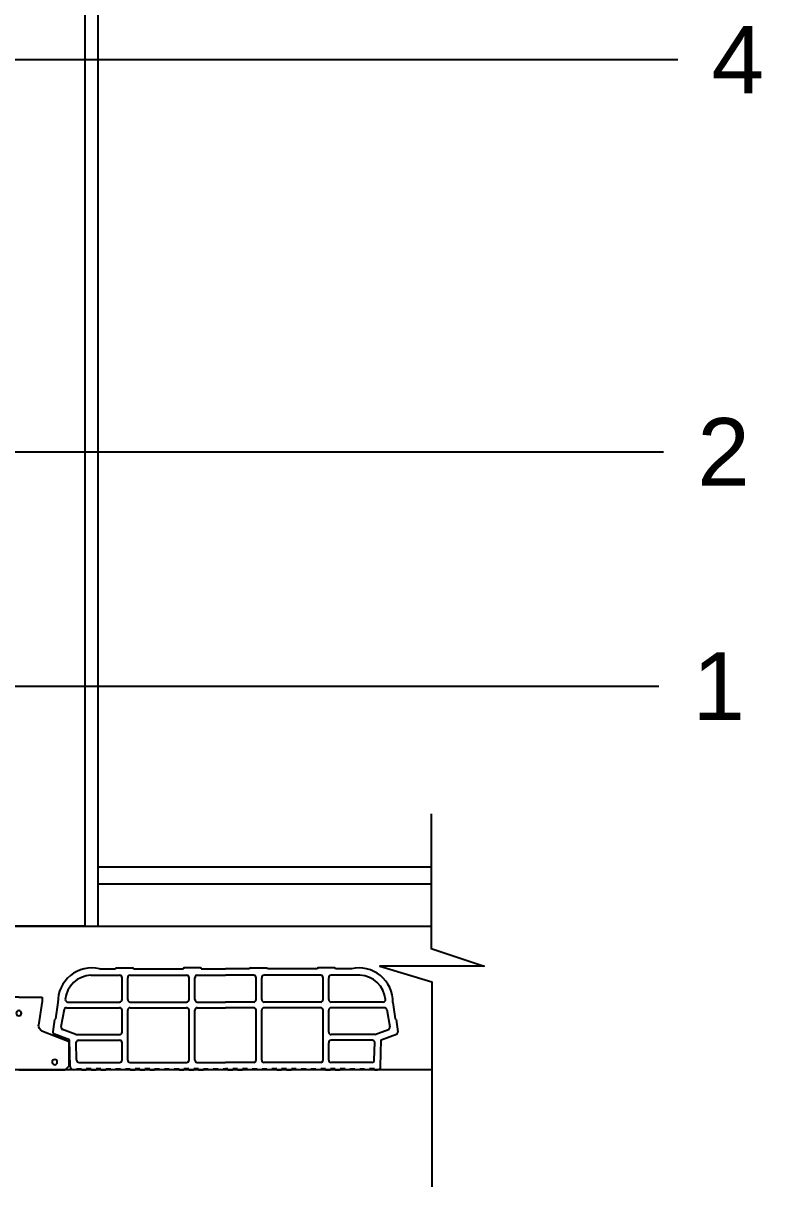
# Model space of a CAD drawing. Header units: metres. Extents: x 198 to 412, y -54 to 17.
# Drawn here: x 261.188 to 262.064, y -8.795 to -7.418 of the extents above; entities that cross this region are included whole.
import ezdxf
from ezdxf import colors
from ezdxf.entities.mleader import LeaderData, LeaderLine
from ezdxf.math import Vec2, Vec3

# ---------------------------------------------------------------- set-up
doc = ezdxf.new("R2010")
doc.units = ezdxf.units.M
doc.header["$LTSCALE"] = 10
for name, color, linetype in [('02', 2, 'Continuous'), ('1_MUROS', 6, 'Continuous'), ('A-MUROS', 6, 'Continuous'), ('A-PISOS', 1, 'Continuous'), ('A-Revoques', 1, 'Continuous'), ('A-TEXTOS', 2, 'Continuous'), ('Corte t', 2, 'Continuous'), ('Losa rap sapito', 251, 'Continuous'), ('piso', 1, 'Continuous'), ('TCOTA', 1, 'Continuous')]:
    doc.layers.add(name, color=color, linetype=linetype)
doc.styles.add('ARIAL', font='arial.ttf')

# ---------------------------------------------------------------- blocks, each defined once
blk = doc.blocks.new('VIGUETA NUEVA')
at = {"layer": '02'}
for p, q in [((852.3054, 1549.6661), (852.2767, 1549.6661)), ((852.2767, 1549.6661), (852.2767, 1549.6611)), ((852.3054, 1549.6661), (852.3342, 1549.6661)), ((852.3342, 1549.6661), (852.3342, 1549.6611)), ((852.2767, 1549.6611), (852.2809, 1549.6312)), ((852.3342, 1549.6611), (852.3299, 1549.6312)), ((852.2769, 1549.6243), (852.2429, 1549.6111)), ((852.3339, 1549.6243), (852.3679, 1549.6111)), ((852.2429, 1549.5811), (852.2429, 1549.6111)), ((852.3679, 1549.5811), (852.3679, 1549.6111)), ((852.2429, 1549.5811), (852.2479, 1549.5761)), ((852.3679, 1549.5811), (852.3629, 1549.5761)), ((852.3054, 1549.5761), (852.2479, 1549.5761)), ((852.3054, 1549.5761), (852.3629, 1549.5761))]:
    blk.add_line(p, q, dxfattribs=at)
for centre, start, end in [((852.2739, 1549.6307), 294.8533, 4.4381), ((852.3369, 1549.6307), 175.5619, 245.1467)]:
    blk.add_arc(centre, 0.00704, start, end, dxfattribs=at)
blk = doc.blocks.new('VIGUETA NUEVA1')
at = {"layer": 'piso'}
for centre in [(0, -0.02), (-0.0444, -0.0805), (0.0504, -0.0805)]:
    blk.add_circle(centre, 0.00324, dxfattribs=at)
at = {"layer": '1_MUROS'}
blk.add_blockref('VIGUETA NUEVA', (-852.3054, -1549.6661), dxfattribs=at)
blk = doc.blocks.new('Losa rap zapito')
at = {"layer": 'Losa rap sapito'}
for p, q in [((283.7711, -291.7719), (283.8051, -291.7719)), ((283.7813, -291.7641), (283.8003, -291.7641)), ((283.8012, -291.7632), (283.8205, -291.7632)), ((283.8176, -291.7719), (283.8844, -291.7719)), ((283.8215, -291.7641), (283.8806, -291.7641)), ((283.9008, -291.7632), (283.8815, -291.7632)), ((283.897, -291.7719), (283.9304, -291.7719)), ((283.9018, -291.7641), (283.9304, -291.7641)), ((283.959, -291.7641), (283.9304, -291.7641)), ((283.9638, -291.7719), (283.9304, -291.7719)), ((283.9599, -291.7632), (283.9792, -291.7632)), ((284.0431, -291.7719), (283.9763, -291.7719)), ((284.0393, -291.7641), (283.9802, -291.7641)), ((284.0595, -291.7632), (284.0402, -291.7632)), ((284.0896, -291.7719), (284.0556, -291.7719)), ((284.0795, -291.7641), (284.0605, -291.7641)), ((283.808, -291.8006), (283.808, -291.7747)), ((283.8147, -291.8006), (283.8147, -291.7747)), ((283.8873, -291.8006), (283.8873, -291.7747)), ((283.8941, -291.8006), (283.8941, -291.7747)), ((283.9667, -291.8006), (283.9667, -291.7747)), ((283.9734, -291.8006), (283.9734, -291.7747)), ((284.046, -291.8006), (284.046, -291.7747)), ((284.0527, -291.8006), (284.0527, -291.7747)), ((283.732, -291.8042), (283.7293, -291.8235)), ((283.7394, -291.8124), (283.7357, -291.8329)), ((283.7422, -291.8103), (283.8051, -291.8103)), ((283.7437, -291.8035), (283.8051, -291.8035)), ((283.7534, -291.8103), (283.8051, -291.8103)), ((283.808, -291.8391), (283.808, -291.8132)), ((283.8147, -291.8721), (283.8147, -291.8132)), ((283.8176, -291.8035), (283.8844, -291.8035)), ((283.8176, -291.8103), (283.8844, -291.8103)), ((283.8873, -291.8721), (283.8873, -291.8132)), ((283.8941, -291.8721), (283.8941, -291.8132)), ((283.897, -291.8035), (283.9304, -291.8035)), ((283.897, -291.8103), (283.9304, -291.8103)), ((283.9638, -291.8035), (283.9304, -291.8035)), ((283.9638, -291.8103), (283.9304, -291.8103)), ((283.9667, -291.8721), (283.9667, -291.8132)), ((283.9734, -291.8721), (283.9734, -291.8132)), ((284.0431, -291.8035), (283.9763, -291.8035)), ((284.0431, -291.8103), (283.9763, -291.8103)), ((284.046, -291.8721), (284.046, -291.8132)), ((284.0527, -291.8391), (284.0527, -291.8132)), ((284.117, -291.8035), (284.0556, -291.8035)), ((284.1186, -291.8103), (284.0556, -291.8103)), ((284.1073, -291.8103), (284.0556, -291.8103)), ((284.1214, -291.8124), (284.125, -291.8329)), ((284.1287, -291.8042), (284.1314, -291.8235)), ((283.7282, -291.8243), (283.7262, -291.8386)), ((284.1325, -291.8243), (284.1346, -291.8386)), ((283.7534, -291.842), (283.7376, -291.836)), ((284.1073, -291.842), (284.1232, -291.836)), ((283.7459, -291.8484), (283.728, -291.8417)), ((283.7466, -291.8799), (283.7459, -291.8484)), ((283.7534, -291.842), (283.8051, -291.842)), ((283.7542, -291.8721), (283.7536, -291.851)), ((283.7565, -291.8487), (283.8051, -291.8487)), ((283.808, -291.8721), (283.808, -291.8516)), ((284.0527, -291.8721), (284.0527, -291.8516)), ((284.1073, -291.842), (284.0556, -291.842)), ((284.1043, -291.8487), (284.0556, -291.8487)), ((284.1066, -291.8721), (284.1071, -291.851)), ((284.1141, -291.8799), (284.1149, -291.8484)), ((284.1149, -291.8484), (284.1327, -291.8417)), ((283.7571, -291.8749), (283.8051, -291.8749)), ((283.8176, -291.8749), (283.8844, -291.8749)), ((283.897, -291.8749), (283.9304, -291.8749)), ((283.9638, -291.8749), (283.9304, -291.8749)), ((284.0431, -291.8749), (283.9763, -291.8749)), ((284.1037, -291.8749), (284.0556, -291.8749)), ((283.7541, -291.8836), (283.7504, -291.8836)), ((283.7541, -291.8836), (283.7516, -291.8836)), ((283.7541, -291.8836), (283.7516, -291.8836)), ((283.7541, -291.8836), (283.7541, -291.8827)), ((283.7541, -291.8827), (283.7598, -291.8827)), ((283.7598, -291.8836), (283.7598, -291.8827)), ((283.7598, -291.8836), (283.7656, -291.8836)), ((283.7714, -291.8827), (283.7656, -291.8827)), ((283.7656, -291.8836), (283.7656, -291.8827)), ((283.7714, -291.8836), (283.7714, -291.8827)), ((283.7714, -291.8836), (283.7772, -291.8836)), ((283.7772, -291.8836), (283.7772, -291.8827)), ((283.783, -291.8827), (283.7772, -291.8827)), ((283.783, -291.8836), (283.783, -291.8827)), ((283.783, -291.8836), (283.7887, -291.8836)), ((283.7887, -291.8836), (283.7887, -291.8827)), ((283.7887, -291.8827), (283.7945, -291.8827)), ((283.7945, -291.8836), (283.7945, -291.8827)), ((283.8003, -291.8836), (283.7945, -291.8836)), ((283.8003, -291.8827), (283.8061, -291.8827)), ((283.8003, -291.8836), (283.8003, -291.8827)), ((283.8061, -291.8836), (283.8061, -291.8827)), ((283.8119, -291.8836), (283.8061, -291.8836)), ((283.8119, -291.8827), (283.8176, -291.8827)), ((283.8119, -291.8836), (283.8119, -291.8827)), ((283.8119, -291.8827), (283.8176, -291.8827)), ((283.8176, -291.8836), (283.8176, -291.8827)), ((283.8176, -291.8836), (283.8234, -291.8836)), ((283.8292, -291.8827), (283.8234, -291.8827)), ((283.8234, -291.8836), (283.8234, -291.8827)), ((283.8292, -291.8836), (283.8292, -291.8827)), ((283.8292, -291.8836), (283.835, -291.8836)), ((283.835, -291.8836), (283.835, -291.8827)), ((283.8408, -291.8827), (283.835, -291.8827)), ((283.8408, -291.8836), (283.8408, -291.8827)), ((283.8408, -291.8836), (283.8465, -291.8836)), ((283.8465, -291.8836), (283.8465, -291.8827)), ((283.8465, -291.8827), (283.8523, -291.8827)), ((283.8523, -291.8836), (283.8523, -291.8827)), ((283.8581, -291.8836), (283.8523, -291.8836)), ((283.8581, -291.8827), (283.8639, -291.8827)), ((283.8581, -291.8836), (283.8581, -291.8827)), ((283.8639, -291.8836), (283.8639, -291.8827)), ((283.8697, -291.8836), (283.8639, -291.8836)), ((283.8697, -291.8827), (283.8755, -291.8827)), ((283.8697, -291.8836), (283.8697, -291.8827)), ((283.8697, -291.8827), (283.8755, -291.8827)), ((283.8755, -291.8836), (283.8755, -291.8827)), ((283.8755, -291.8836), (283.8812, -291.8836)), ((283.887, -291.8827), (283.8812, -291.8827)), ((283.8812, -291.8836), (283.8812, -291.8827)), ((283.887, -291.8836), (283.887, -291.8827)), ((283.887, -291.8836), (283.8928, -291.8836)), ((283.8928, -291.8836), (283.8928, -291.8827)), ((283.8986, -291.8827), (283.8928, -291.8827)), ((283.8986, -291.8836), (283.8986, -291.8827)), ((283.8986, -291.8836), (283.9044, -291.8836)), ((283.9044, -291.8836), (283.9044, -291.8827)), ((283.9044, -291.8827), (283.9101, -291.8827)), ((283.9101, -291.8836), (283.9101, -291.8827)), ((283.9159, -291.8836), (283.9101, -291.8836)), ((283.9159, -291.8827), (283.9217, -291.8827)), ((283.9159, -291.8836), (283.9159, -291.8827)), ((283.9217, -291.8836), (283.9217, -291.8827)), ((283.9275, -291.8836), (283.9217, -291.8836)), ((283.9275, -291.8836), (283.9275, -291.8827)), ((283.9275, -291.8827), (283.9304, -291.8827)), ((283.9333, -291.8827), (283.9304, -291.8827)), ((283.9333, -291.8836), (283.9333, -291.8827)), ((283.9333, -291.8836), (283.939, -291.8836)), ((283.9448, -291.8827), (283.939, -291.8827)), ((283.939, -291.8836), (283.939, -291.8827)), ((283.9448, -291.8836), (283.9448, -291.8827)), ((283.9448, -291.8836), (283.9506, -291.8836)), ((283.9506, -291.8836), (283.9506, -291.8827)), ((283.9564, -291.8827), (283.9506, -291.8827)), ((283.9564, -291.8836), (283.9564, -291.8827)), ((283.9622, -291.8836), (283.9564, -291.8836)), ((283.9622, -291.8836), (283.9622, -291.8827)), ((283.9622, -291.8827), (283.9679, -291.8827)), ((283.9679, -291.8836), (283.9679, -291.8827)), ((283.9737, -291.8836), (283.9679, -291.8836)), ((283.9737, -291.8827), (283.9795, -291.8827)), ((283.9737, -291.8836), (283.9737, -291.8827)), ((283.9795, -291.8836), (283.9795, -291.8827)), ((283.9853, -291.8836), (283.9795, -291.8836)), ((283.9911, -291.8827), (283.9853, -291.8827)), ((283.9853, -291.8836), (283.9853, -291.8827)), ((283.9911, -291.8827), (283.9853, -291.8827)), ((283.9911, -291.8836), (283.9911, -291.8827)), ((283.9911, -291.8836), (283.9968, -291.8836)), ((284.0026, -291.8827), (283.9968, -291.8827)), ((283.9968, -291.8836), (283.9968, -291.8827)), ((284.0026, -291.8836), (284.0026, -291.8827)), ((284.0026, -291.8836), (284.0084, -291.8836)), ((284.0084, -291.8836), (284.0084, -291.8827)), ((284.0142, -291.8827), (284.0084, -291.8827)), ((284.0142, -291.8836), (284.0142, -291.8827)), ((284.02, -291.8836), (284.0142, -291.8836)), ((284.02, -291.8836), (284.02, -291.8827)), ((284.02, -291.8827), (284.0258, -291.8827)), ((284.0258, -291.8836), (284.0258, -291.8827)), ((284.0315, -291.8836), (284.0258, -291.8836)), ((284.0315, -291.8827), (284.0373, -291.8827)), ((284.0315, -291.8836), (284.0315, -291.8827)), ((284.0373, -291.8836), (284.0373, -291.8827)), ((284.0431, -291.8836), (284.0373, -291.8836)), ((284.0489, -291.8827), (284.0431, -291.8827)), ((284.0431, -291.8836), (284.0431, -291.8827)), ((284.0489, -291.8827), (284.0431, -291.8827)), ((284.0489, -291.8836), (284.0489, -291.8827)), ((284.0489, -291.8836), (284.0547, -291.8836)), ((284.0604, -291.8827), (284.0547, -291.8827)), ((284.0547, -291.8836), (284.0547, -291.8827)), ((284.0604, -291.8836), (284.0604, -291.8827)), ((284.0604, -291.8836), (284.0662, -291.8836)), ((284.0662, -291.8836), (284.0662, -291.8827)), ((284.072, -291.8827), (284.0662, -291.8827)), ((284.072, -291.8836), (284.072, -291.8827)), ((284.0778, -291.8836), (284.072, -291.8836)), ((284.0778, -291.8836), (284.0778, -291.8827)), ((284.0778, -291.8827), (284.0836, -291.8827)), ((284.0836, -291.8836), (284.0836, -291.8827)), ((284.0893, -291.8836), (284.0836, -291.8836)), ((284.0893, -291.8827), (284.0951, -291.8827)), ((284.0893, -291.8836), (284.0893, -291.8827)), ((284.0951, -291.8836), (284.0951, -291.8827)), ((284.1009, -291.8836), (284.0951, -291.8836)), ((284.1009, -291.8836), (284.1009, -291.8827)), ((284.1067, -291.8827), (284.1009, -291.8827)), ((284.1067, -291.8836), (284.1067, -291.8827)), ((284.1067, -291.8836), (284.1092, -291.8836)), ((284.1067, -291.8836), (284.1092, -291.8836)), ((284.1067, -291.8836), (284.1103, -291.8836))]:
    blk.add_line(p, q, dxfattribs=at)
for centre, radius, start, end in [((283.7724, -291.8035), 0.0404, 77.2971, 181.0135), ((283.7724, -291.8035), 0.0317, 92.259, 174.7894), ((283.8012, -291.7641), 0.000963, 90, 180), ((283.8051, -291.7747), 0.00289, 0, 90), ((283.8176, -291.7747), 0.00289, 90, 180), ((283.8205, -291.7641), 0.000963, 0, 90), ((283.8815, -291.7641), 0.000963, 90, 180), ((283.8844, -291.7747), 0.00289, 0, 90), ((283.897, -291.7747), 0.00289, 90, 180), ((283.9008, -291.7641), 0.000963, 0, 90), ((283.9599, -291.7641), 0.000963, 90, 180), ((283.9638, -291.7747), 0.00289, 0, 90), ((283.9763, -291.7747), 0.00289, 90, 180), ((283.9792, -291.7641), 0.000963, 0, 90), ((284.0402, -291.7641), 0.000963, 90, 180), ((284.0431, -291.7747), 0.00289, 0, 90), ((284.0556, -291.7747), 0.00289, 90, 180), ((284.0595, -291.7641), 0.000963, 0, 90), ((284.0883, -291.8035), 0.0404, 358.9865, 102.7029), ((284.0883, -291.8035), 0.0317, 5.2106, 87.741), ((283.7422, -291.8132), 0.00289, 90, 165.2593), ((283.7437, -291.8006), 0.00289, 180.2316, 270), ((283.8051, -291.8006), 0.00289, 270, 0), ((283.8051, -291.8132), 0.00289, 0, 90), ((283.8176, -291.8006), 0.00289, 180, 270), ((283.8176, -291.8132), 0.00289, 90, 180), ((283.8844, -291.8006), 0.00289, 270, 0), ((283.8844, -291.8132), 0.00289, 0, 90), ((283.897, -291.8006), 0.00289, 180, 270), ((283.897, -291.8132), 0.00289, 90, 180), ((283.9638, -291.8006), 0.00289, 270, 0), ((283.9638, -291.8132), 0.00289, 0, 90), ((283.9763, -291.8006), 0.00289, 180, 270), ((283.9763, -291.8132), 0.00289, 90, 180), ((284.0431, -291.8006), 0.00289, 270, 0), ((284.0431, -291.8132), 0.00289, 0, 90), ((284.0556, -291.8006), 0.00289, 180, 270), ((284.0556, -291.8132), 0.00289, 90, 180), ((284.117, -291.8006), 0.00289, 270, 359.7684), ((284.1186, -291.8132), 0.00289, 14.7407, 90), ((283.7292, -291.8244), 0.000963, 81.8699, 171.8699), ((284.1316, -291.8244), 0.000963, 8.1301, 98.1301), ((283.729, -291.839), 0.00289, 171.8699, 249.444), ((283.7386, -291.8333), 0.00289, 171.8699, 249.444), ((283.8051, -291.8391), 0.00289, 270, 0), ((284.0556, -291.8391), 0.00289, 180, 270), ((284.1222, -291.8333), 0.00289, 290.556, 8.1301), ((284.1317, -291.839), 0.00289, 290.556, 8.1301), ((283.7565, -291.8516), 0.00289, 90, 168.5947), ((283.8051, -291.8516), 0.00289, 0, 90), ((284.0556, -291.8516), 0.00289, 90, 180), ((284.1043, -291.8516), 0.00289, 11.4053, 90), ((283.7505, -291.8797), 0.0039, 182.4799, 268.1248), ((283.7571, -291.8721), 0.00289, 180, 271.41), ((283.8051, -291.8721), 0.00289, 270, 0), ((283.8176, -291.8721), 0.00289, 180, 270), ((283.8844, -291.8721), 0.00289, 270, 0), ((283.897, -291.8721), 0.00289, 180, 270), ((283.9638, -291.8721), 0.00289, 270, 0), ((283.9763, -291.8721), 0.00289, 180, 270), ((284.0431, -291.8721), 0.00289, 270, 0), ((284.0556, -291.8721), 0.00289, 180, 270), ((284.1037, -291.8721), 0.00289, 268.59, 0), ((284.1102, -291.8797), 0.0039, 271.8752, 357.5201)]:
    blk.add_arc(centre, radius, start, end, dxfattribs=at)

msp = doc.modelspace()

# ---------------------------------------------------------------- linework, layer by layer
at = {"color": 2}
msp.add_line((261.2763, -8.4163), (261.6711, -8.4163), dxfattribs=at)
at = {"color": 5}
for p, q in [((260.6337, -8.4863), (261.6711, -8.4863)), ((261.6717, -8.6563), (260.6337, -8.6563))]:
    msp.add_line(p, q, dxfattribs=at)
at = {"layer": '02', "color": 3}
msp.add_lwpolyline([(261.6711, -8.3536), (261.6711, -8.5129), (261.7336, -8.5337), (261.6103, -8.5337), (261.6717, -8.5523), (261.6717, -8.7946)], dxfattribs=at)
at = {"layer": 'A-MUROS'}
msp.add_lwpolyline([(261.141, -8.4863), (261.141, -5.0863), (261.2612, -5.0863), (261.2612, -8.4863), (261.141, -8.4863)], close=True, dxfattribs=at)
at = {"layer": 'A-PISOS'}
msp.add_line((261.2763, -8.4363), (261.6711, -8.4363), dxfattribs=at)
at = {"layer": 'A-Revoques'}
msp.add_line((261.2763, -5.0863), (261.2763, -8.4863), dxfattribs=at)
at = {"layer": 'TCOTA'}
msp.add_lwpolyline([(261.6711, -8.3536), (261.6711, -8.5129)], dxfattribs=at)

# ---------------------------------------------------------------- block references
at = {"layer": 'A-MUROS'}
msp.add_blockref('Losa rap zapito', (-22.5029, 283.2274), dxfattribs=at)
at = {"layer": 'Corte t', "xscale": -0.9559179682510148, "yscale": 0.9559179682510148, "zscale": 0.9559179682510148}
msp.add_blockref('VIGUETA NUEVA1', (261.1829, -8.5702), dxfattribs=at)

# ---------------------------------------------------------------- leaders
at = {"layer": 'A-TEXTOS'}
ml = msp.add_multileader_mtext('Standard', dxfattribs=at)
ml.set_content('4', color=256, style='ARIAL')
ml.set_leader_properties(color=1)
ml.build(insert=Vec2(0, 0))
ml.multileader.update_dxf_attribs({"has_text_frame": 1, "arrow_head_size": 0.08, "scale": 0.02})
ctx = ml.context
ctx.base_point, ctx.scale, ctx.char_height, ctx.arrow_head_size, ctx.landing_gap_size, ctx.plane_origin = Vec3(261.963, -7.4613), 0.02, 0.08, 0.08, 0.04, Vec3(259.9979, -7.4613)
notes = []
notes.append((ctx, [(0, (1, 1, 0), (261.803, -7.4613), (1, 0), 0.16, [(0, [(259.0688, -7.4613)], 0, [])])]))
ctx.mtext.insert, ctx.mtext.flow_direction = Vec3(262.003, -7.4213), 5
ml = msp.add_multileader_mtext('Standard', dxfattribs=at)
ml.set_content('2', color=256, style='ARIAL')
ml.set_leader_properties(color=1)
ml.build(insert=Vec2(0, 0))
ml.multileader.update_dxf_attribs({"has_text_frame": 1, "arrow_head_size": 0.08, "scale": 0.02})
ctx = ml.context
ctx.base_point, ctx.scale, ctx.char_height, ctx.arrow_head_size, ctx.landing_gap_size, ctx.plane_origin = Vec3(261.9461, -7.9253), 0.02, 0.08, 0.08, 0.04, Vec3(259.4058, -7.9253)
notes.append((ctx, [(0, (1, 1, 0), (259.8527, -7.9253), (1, 0), 2.0935, [(0, [(259.7223, -7.7213)], 0, [])])]))
ctx.mtext.insert, ctx.mtext.flow_direction = Vec3(261.9861, -7.8853), 5
ml = msp.add_multileader_mtext('Standard', dxfattribs=at)
ml.set_content('1', color=256, style='ARIAL')
ml.set_leader_properties(color=1)
ml.build(insert=Vec2(0, 0))
ml.multileader.update_dxf_attribs({"has_text_frame": 1, "arrow_head_size": 0.08, "scale": 0.02})
ctx = ml.context
ctx.base_point, ctx.scale, ctx.char_height, ctx.arrow_head_size, ctx.landing_gap_size, ctx.plane_origin = Vec3(261.9404, -8.2023), 0.02, 0.08, 0.08, 0.04, Vec3(261.2544, -8.2023)
notes.append((ctx, [(0, (1, 1, 0), (261.7804, -8.2023), (1, 0), 0.16, [(0, [(260.6403, -8.2023)], 0, [])])]))
ctx.mtext.insert, ctx.mtext.flow_direction = Vec3(261.9804, -8.1623), 5
for ctx, leaders in notes:
    for number, flags, end, landing, length, lines in leaders:
        leader = LeaderData()
        leader.index, (leader.has_last_leader_line, leader.has_dogleg_vector, leader.attachment_direction) = number, flags
        leader.last_leader_point, leader.dogleg_vector, leader.dogleg_length = Vec3(end), Vec3(landing), length
        for number, points, colour, breaks in lines:
            line = LeaderLine()
            line.index, line.vertices, line.color, line.breaks = number, Vec3.list(points), colors.encode_raw_color(colour), breaks
            leader.lines.append(line)
        ctx.leaders.append(leader)

doc.saveas('drawing.dxf')
